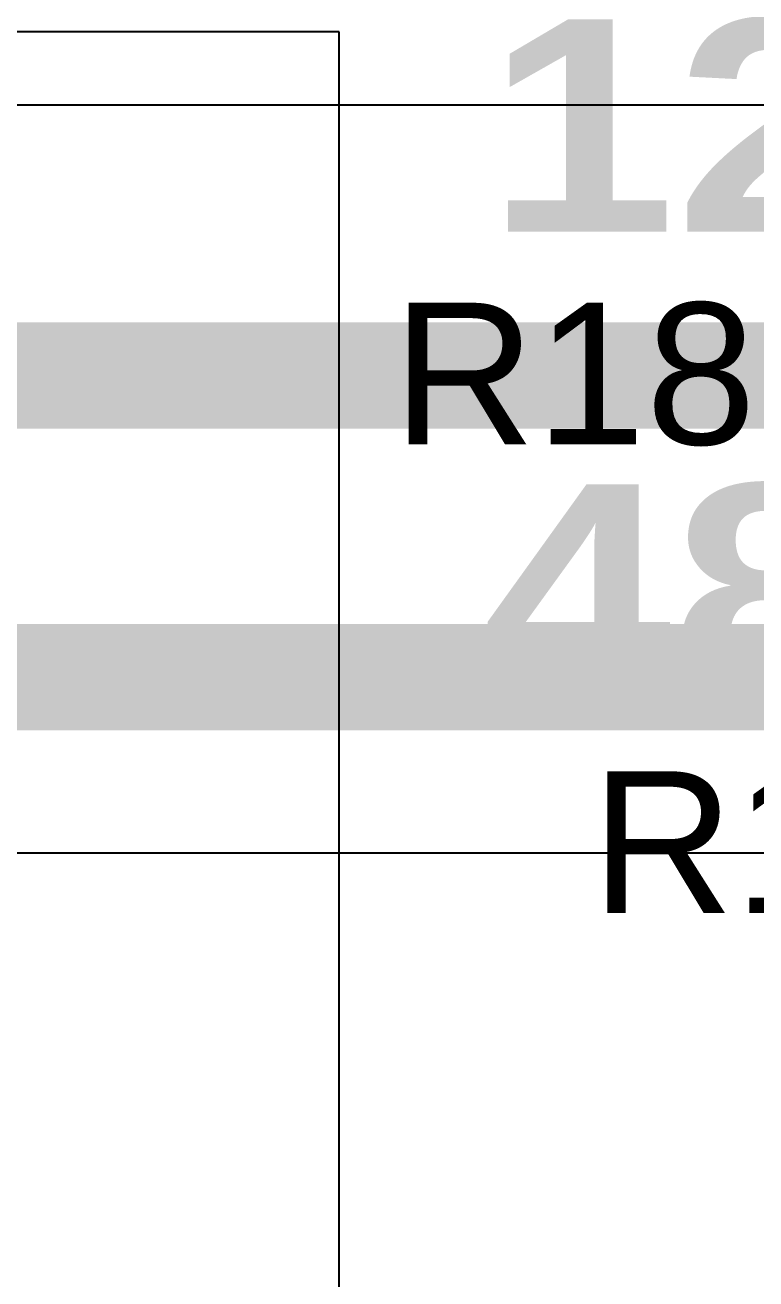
# Model space of a CAD drawing. Header units: inches. Extents: x -5 to 5328, y -4 to 5281.
# Drawn here: x 135.16 to 140.4, y 28.21 to 37.2 of the extents above; entities that cross this region are included whole.
import ezdxf

# ---------------------------------------------------------------- set-up
doc = ezdxf.new("R2010")
doc.units = ezdxf.units.IN
for name, color, linetype in [('Bottom Layer', 5, 'Continuous'), ('Top Layer', 1, 'Continuous'), ('Top Overlay', 2, 'Continuous')]:
    doc.layers.add(name, color=color, linetype=linetype)
doc.styles.add('Arial', font='', dxfattribs={"height": 0.2})
doc.styles.add('Arial Black_Bold', font='', dxfattribs={"height": 0.2})
doc.styles.get('Arial').set_extended_font_data('Arial')
doc.styles.get('Arial Black_Bold').set_extended_font_data('Arial Black', bold=True)

msp = doc.modelspace()

# ---------------------------------------------------------------- linework, layer by layer
at = {"layer": 'Bottom Layer'}
for p, q in [((142.0885, 36.6268), (106.68, 36.6268)), ((142.0885, 36.6268), (125.5645, 36.6268)), ((111.6436, 31.2668), (142.0885, 31.2669)), ((111.6436, 31.2668), (142.0885, 31.2669))]:
    msp.add_line(p, q, dxfattribs=at)
for points in [[(109.1761, 34.6879, 0.762, 0.762, 0), (141.0134, 34.6879, 0.762, 0.762, 0)], [(110.7123, 32.5255, 0.762, 0.762, 0), (141.0204, 32.5255, 0.762, 0.762, 0)]]:
    msp.add_lwpolyline(points, format="xyseb", dxfattribs=at)
at = {"layer": 'Top Layer'}
for p, q in [((137.4141, 37.1508), (4.361, 37.1508)), ((137.4141, 37.1508), (25.8829, 37.1508)), ((137.4139, 8.1187), (137.4141, 37.1508)), ((137.4139, 8.1187), (137.4141, 37.1508))]:
    msp.add_line(p, q, dxfattribs=at)

# ---------------------------------------------------------------- texts
at = {"layer": 'Top Overlay', "style": 'Arial Black_Bold'}
for s, p in [('12V', (138.4685, 35.7183)), ('48V', (138.4404, 32.3852))]:
    msp.add_text(s, height=1.524, rotation=360, dxfattribs=at).set_placement(p)
at = {"layer": 'Top Overlay', "style": 'Arial'}
for s, p in [('R18', (137.7954, 34.1941)), ('R10', (139.2178, 30.8358))]:
    msp.add_text(s, height=1.016, dxfattribs=at).set_placement(p)

doc.saveas('drawing.dxf')
